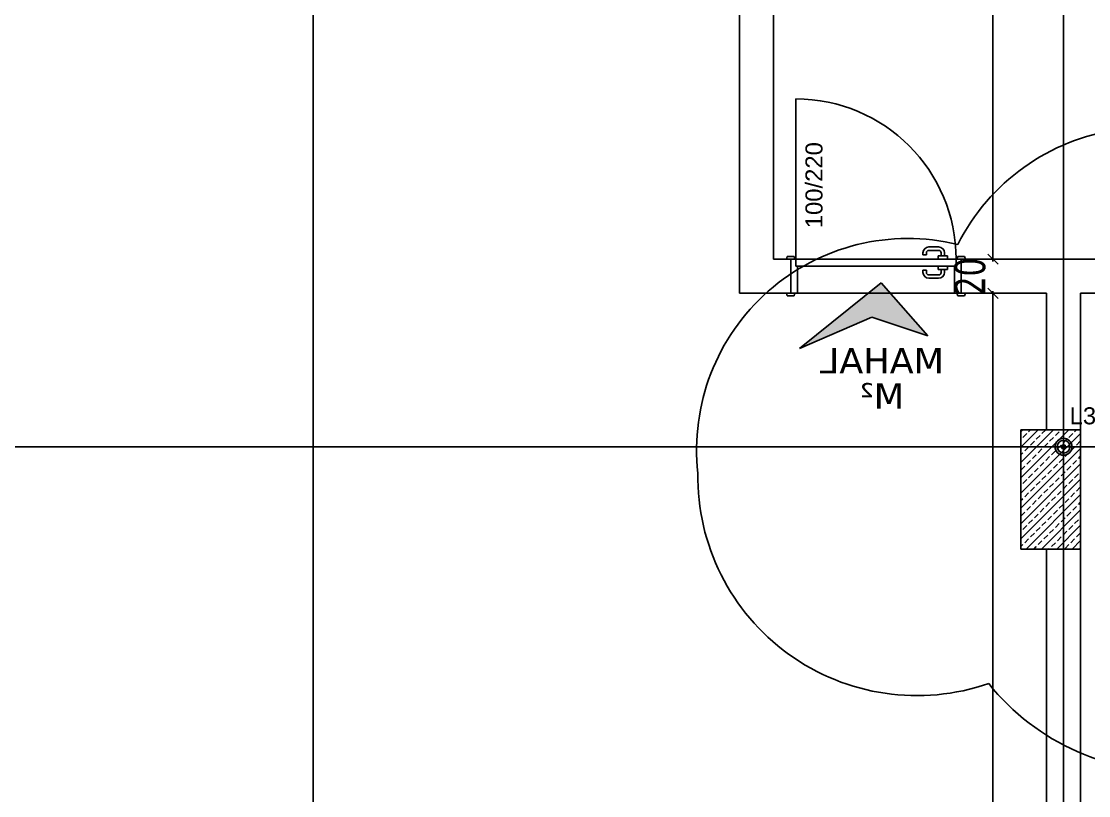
# Model space of a CAD drawing. Header units: millimetres. Extents: x 43168.9 to 43194.6, y -25545.1 to -25543.4.
# Drawn here: x 43170.4267 to 43170.5518, y -25543.9508 to -25543.86 of the extents above; entities that cross this region are included whole.
import ezdxf
from ezdxf.enums import TextEntityAlignment as Align

# ---------------------------------------------------------------- set-up
doc = ezdxf.new("R2010")
doc.units = ezdxf.units.MM
doc.header["$LTSCALE"] = 200
doc.linetypes.add('DASHDOT2', pattern=[0.5, 0.25, -0.125, 0, -0.125])
for name, color, linetype in [('aks_sgh', 5, 'DASHDOT2'), ('dograma_sgh', 43, 'Continuous'), ('duv_sgh', 4, 'Continuous'), ('kolon-b.a_sgh', 6, 'Continuous'), ('olcuic_sgh', 183, 'Continuous'), ('poz_sgh', 12, 'Continuous'), ('tarama-betonarme_sgh', 223, 'Continuous')]:
    doc.layers.add(name, color=color, linetype=linetype)
doc.styles.add('1-200', font='arial.ttf', dxfattribs={"height": 60})
doc.styles.add('dim', font='VERDANA.TTF', dxfattribs={"width": 0.7})
doc.styles.add('text1', font='VERDANA.TTF')
doc.styles.add('text2', font='arial.ttf')

msp = doc.modelspace()

# ---------------------------------------------------------------- hatches: boundary and pattern name
msp.add_hatch(color=251).paths.add_polyline_path([(43170.53296, -25543.89689), (43170.52748, -25543.89068), (43170.5179, -25543.89838), (43170.5264, -25543.89471)])
h = msp.add_hatch(color=256)
edge = h.paths.add_edge_path()
edge.add_arc((43170.54888, -25543.90991), 0.001, 0, 360)
edge = h.paths.add_edge_path(flags=16)
edge.add_arc((43170.54888, -25543.90991), 0.00075, 0, 360)

# ---------------------------------------------------------------- linework, layer by layer
for p, q in [((43170.53647, -25543.88618), (43170.53647, -25543.88618)), ((43170.506, -25543.91301), (43170.506, -25543.91301)), ((43170.5401, -25543.93767), (43170.5401, -25543.93767))]:
    msp.add_line(p, q)
at = {"color": 0, "linetype": 'ByBlock', "lineweight": -2}
for p, q in [((43170.54, -25543.88732), (43170.5412, -25543.88852)), ((43170.54, -25543.88732), (43170.5412, -25543.88852)), ((43170.5412, -25543.89252), (43170.54, -25543.89132)), ((43170.5412, -25543.89252), (43170.54, -25543.89132)), ((43170.54908, -25543.90971), (43170.54868, -25543.90971)), ((43170.54868, -25543.90971), (43170.54868, -25543.91011)), ((43170.54895, -25543.90984), (43170.54881, -25543.90998)), ((43170.54895, -25543.90998), (43170.54881, -25543.90984)), ((43170.54908, -25543.91011), (43170.54908, -25543.90971)), ((43170.54868, -25543.91011), (43170.54908, -25543.91011))]:
    msp.add_line(p, q, dxfattribs=at)
at = {"color": 0}
for p, q in [((43170.52748, -25543.89068), (43170.5179, -25543.89838)), ((43170.53296, -25543.89689), (43170.52748, -25543.89068)), ((43170.5179, -25543.89838), (43170.5264, -25543.89471)), ((43170.5264, -25543.89471), (43170.53296, -25543.89689))]:
    msp.add_line(p, q, dxfattribs=at)
at = {"color": 0, "linetype": 'Continuous', "lineweight": -2}
for radius in [0.001, 0.00075]:
    msp.add_circle((43170.54888, -25543.90991), radius, dxfattribs=at)
for centre, radius, start, end in [((43170.55882, -25543.89751), 0.02505, 43.1257, 153.1257), ((43170.53063, -25543.91027), 0.02478, 76.3629, 186.3629), ((43170.53168, -25543.9134), 0.02569, 179.1328, 289.1328), ((43170.56158, -25543.92047), 0.02752, 218.6894, 328.6894)]:
    msp.add_arc(centre, radius, start, end)
at = {"layer": 'aks_sgh'}
for p, q in [((43170.46088, -25543.74092), (43170.46088, -25544.78992)), ((43170.54888, -25543.74092), (43170.54888, -25544.78992)), ((43171.17088, -25543.90992), (43170.19488, -25543.90992))]:
    msp.add_line(p, q, dxfattribs=at)
at = {"layer": 'dograma_sgh', "color": 145}
msp.add_line((43170.51748, -25543.86912), (43170.51748, -25543.88792), dxfattribs=at)
at = {"layer": 'dograma_sgh'}
for p, q in [((43170.53239, -25543.88742), (43170.53239, -25543.88718)), ((43170.53279, -25543.88742), (43170.53239, -25543.88742)), ((43170.53279, -25543.88718), (43170.53279, -25543.88742)), ((43170.53309, -25543.88648), (43170.53423, -25543.88648)), ((43170.53423, -25543.88688), (43170.53309, -25543.88688)), ((43170.53453, -25543.88752), (43170.53453, -25543.88718)), ((43170.53493, -25543.88718), (43170.53493, -25543.88752)), ((43170.51648, -25543.88762), (43170.51638, -25543.88792)), ((43170.51638, -25543.88792), (43170.51738, -25543.88792)), ((43170.51648, -25543.88762), (43170.51728, -25543.88762)), ((43170.51688, -25543.89192), (43170.51688, -25543.88792)), ((43170.51688, -25543.88792), (43170.51748, -25543.88792)), ((43170.51728, -25543.88762), (43170.51738, -25543.88792)), ((43170.53628, -25543.88792), (43170.51748, -25543.88792)), ((43170.51748, -25543.88792), (43170.51748, -25543.88872)), ((43170.51748, -25543.88792), (43170.51748, -25543.88822)), ((43170.51748, -25543.88822), (43170.51748, -25543.88872)), ((43170.51748, -25543.88872), (43170.53628, -25543.88872)), ((43170.51748, -25543.88872), (43170.51768, -25543.88872)), ((43170.51768, -25543.88872), (43170.51768, -25543.89192)), ((43170.53528, -25543.88752), (43170.53418, -25543.88752)), ((43170.53418, -25543.88752), (43170.53418, -25543.88792)), ((43170.53418, -25543.88912), (43170.53418, -25543.88872)), ((43170.53528, -25543.88792), (43170.53528, -25543.88752)), ((43170.53528, -25543.88872), (43170.53528, -25543.88912)), ((43170.53628, -25543.88872), (43170.53608, -25543.88872)), ((43170.53608, -25543.88872), (43170.53608, -25543.89192)), ((43170.53628, -25543.88872), (43170.53628, -25543.88792)), ((43170.53688, -25543.88792), (43170.53628, -25543.88792)), ((43170.53628, -25543.88792), (43170.53628, -25543.88822)), ((43170.53628, -25543.88822), (43170.53628, -25543.88872)), ((43170.53648, -25543.88762), (43170.53638, -25543.88792)), ((43170.53738, -25543.88792), (43170.53638, -25543.88792)), ((43170.53728, -25543.88762), (43170.53648, -25543.88762)), ((43170.53688, -25543.89192), (43170.53688, -25543.88792)), ((43170.53728, -25543.88762), (43170.53738, -25543.88792)), ((43170.53279, -25543.88922), (43170.53239, -25543.88922)), ((43170.53239, -25543.88922), (43170.53239, -25543.88946)), ((43170.53279, -25543.88946), (43170.53279, -25543.88922)), ((43170.53423, -25543.88976), (43170.53309, -25543.88976)), ((43170.53528, -25543.88912), (43170.53418, -25543.88912)), ((43170.53453, -25543.88912), (43170.53453, -25543.88946)), ((43170.53493, -25543.88946), (43170.53493, -25543.88912)), ((43170.53309, -25543.89016), (43170.53423, -25543.89016)), ((43170.51648, -25543.89222), (43170.51638, -25543.89192)), ((43170.51638, -25543.89192), (43170.51738, -25543.89192)), ((43170.51648, -25543.89222), (43170.51728, -25543.89222)), ((43170.51768, -25543.89192), (43170.51688, -25543.89192)), ((43170.51728, -25543.89222), (43170.51738, -25543.89192)), ((43170.51768, -25543.89192), (43170.53608, -25543.89192)), ((43170.53608, -25543.89192), (43170.53688, -25543.89192)), ((43170.53648, -25543.89222), (43170.53638, -25543.89192)), ((43170.53738, -25543.89192), (43170.53638, -25543.89192)), ((43170.53728, -25543.89222), (43170.53648, -25543.89222)), ((43170.53728, -25543.89222), (43170.53738, -25543.89192))]:
    msp.add_line(p, q, dxfattribs=at)
at = {"layer": 'dograma_sgh', "color": 145}
msp.add_arc((43170.51748, -25543.88792), 0.0188, 0, 90, dxfattribs=at)
at = {"layer": 'dograma_sgh'}
for centre, radius, start, end in [((43170.53309, -25543.88718), 0.0007, 90, 180), ((43170.53309, -25543.88718), 0.0003, 90, 180), ((43170.53423, -25543.88718), 0.0007, 0, 90), ((43170.53423, -25543.88718), 0.0003, 0, 90), ((43170.53309, -25543.88946), 0.0007, 180, 270), ((43170.53309, -25543.88946), 0.0003, 180, 270), ((43170.53423, -25543.88946), 0.0003, 270, 360), ((43170.53423, -25543.88946), 0.0007, 270, 360)]:
    msp.add_arc(centre, radius, start, end, dxfattribs=at)
at = {"layer": 'duv_sgh'}
for p, q in [((43170.51488, -25543.88792), (43170.51488, -25543.83792)), ((43170.51088, -25543.89192), (43170.51088, -25543.84292)), ((43170.51488, -25543.88792), (43170.51688, -25543.88792)), ((43170.51688, -25543.89192), (43170.51688, -25543.88792)), ((43170.53688, -25543.88792), (43170.82088, -25543.88792)), ((43170.53688, -25543.89192), (43170.53688, -25543.88792)), ((43170.51088, -25543.89192), (43170.51688, -25543.89192)), ((43170.53688, -25543.89192), (43170.54688, -25543.89192)), ((43170.54688, -25543.89192), (43170.54688, -25543.90791)), ((43170.55088, -25543.89192), (43170.82088, -25543.89192)), ((43170.55088, -25543.89192), (43170.55088, -25543.90791)), ((43170.54688, -25543.92191), (43170.54688, -25543.96592)), ((43170.55088, -25543.92191), (43170.55088, -25544.09792))]:
    msp.add_line(p, q, dxfattribs=at)
at = {"layer": 'kolon-b.a_sgh'}
for p, q in [((43170.54388, -25543.90791), (43170.55088, -25543.90791)), ((43170.54388, -25543.92191), (43170.54388, -25543.90791)), ((43170.55088, -25543.90791), (43170.55088, -25543.92191)), ((43170.55088, -25543.92191), (43170.54388, -25543.92191))]:
    msp.add_line(p, q, dxfattribs=at)
at = {"layer": 'olcuic_sgh'}
for p, q in [((43170.5406, -25543.88817), (43170.5406, -25543.81506)), ((43170.5406, -25543.88792), (43170.5406, -25543.88672)), ((43170.53888, -25543.88792), (43170.5416, -25543.88792)), ((43170.53888, -25543.88792), (43170.5416, -25543.88792)), ((43170.5446, -25543.89192), (43170.5396, -25543.89192)), ((43170.5446, -25543.89192), (43170.5396, -25543.89192)), ((43170.5406, -25543.89167), (43170.5406, -25544.08417)), ((43170.5406, -25543.89192), (43170.5406, -25543.89312))]:
    msp.add_line(p, q, dxfattribs=at)
at = {"layer": 'tarama-betonarme_sgh'}
for p, q in [((43170.54388, -25543.90815), (43170.54412, -25543.90791)), ((43170.54388, -25543.90995), (43170.54592, -25543.90791)), ((43170.54388, -25543.91174), (43170.54771, -25543.90791)), ((43170.54388, -25543.91354), (43170.54951, -25543.90791)), ((43170.54388, -25543.91534), (43170.55088, -25543.90834)), ((43170.54411, -25543.90882), (43170.54456, -25543.90837)), ((43170.54478, -25543.90815), (43170.54502, -25543.90791)), ((43170.54568, -25543.90904), (43170.54613, -25543.9086)), ((43170.54635, -25543.90837), (43170.5468, -25543.90792)), ((43170.54792, -25543.9086), (43170.54837, -25543.90815)), ((43170.5486, -25543.90792), (43170.54861, -25543.90791)), ((43170.5495, -25543.90882), (43170.54995, -25543.90837)), ((43170.55017, -25543.90815), (43170.55041, -25543.90791)), ((43170.54388, -25543.90905), (43170.54388, -25543.90904)), ((43170.54433, -25543.91039), (43170.54478, -25543.90994)), ((43170.54501, -25543.90972), (43170.54546, -25543.90927)), ((43170.54658, -25543.90994), (43170.54703, -25543.90949)), ((43170.54725, -25543.90927), (43170.5477, -25543.90882)), ((43170.54815, -25543.91017), (43170.5486, -25543.90972)), ((43170.54882, -25543.90949), (43170.54927, -25543.90904)), ((43170.54972, -25543.91039), (43170.55017, -25543.90994)), ((43170.55039, -25543.90972), (43170.55084, -25543.90927)), ((43170.54388, -25543.91713), (43170.55088, -25543.91013)), ((43170.54388, -25543.91085), (43170.54411, -25543.91062)), ((43170.54523, -25543.91129), (43170.54568, -25543.91084)), ((43170.5459, -25543.91062), (43170.54635, -25543.91017)), ((43170.5468, -25543.91151), (43170.54725, -25543.91107)), ((43170.54748, -25543.91084), (43170.54792, -25543.91039)), ((43170.54905, -25543.91107), (43170.5495, -25543.91062)), ((43170.55062, -25543.91129), (43170.55088, -25543.91103)), ((43170.54388, -25543.91893), (43170.55088, -25543.91193)), ((43170.54388, -25543.91264), (43170.54433, -25543.91219)), ((43170.54456, -25543.91196), (43170.54501, -25543.91151)), ((43170.54546, -25543.91286), (43170.5459, -25543.91241)), ((43170.54613, -25543.91219), (43170.54658, -25543.91174)), ((43170.5477, -25543.91241), (43170.54815, -25543.91196)), ((43170.54837, -25543.91174), (43170.54882, -25543.91129)), ((43170.54927, -25543.91264), (43170.54972, -25543.91219)), ((43170.54995, -25543.91196), (43170.55039, -25543.91151)), ((43170.54388, -25543.92072), (43170.55088, -25543.91372)), ((43170.54411, -25543.91421), (43170.54456, -25543.91376)), ((43170.54478, -25543.91354), (43170.54523, -25543.91309)), ((43170.54635, -25543.91376), (43170.5468, -25543.91331)), ((43170.54703, -25543.91309), (43170.54748, -25543.91264)), ((43170.54792, -25543.91398), (43170.54837, -25543.91354)), ((43170.5486, -25543.91331), (43170.54905, -25543.91286)), ((43170.5495, -25543.91421), (43170.54995, -25543.91376)), ((43170.55017, -25543.91354), (43170.55062, -25543.91309)), ((43170.55084, -25543.91286), (43170.55088, -25543.91283)), ((43170.54388, -25543.91444), (43170.54388, -25543.91443)), ((43170.54501, -25543.91511), (43170.54546, -25543.91466)), ((43170.54568, -25543.91443), (43170.54613, -25543.91398)), ((43170.54658, -25543.91533), (43170.54703, -25543.91488)), ((43170.54725, -25543.91466), (43170.5477, -25543.91421)), ((43170.54882, -25543.91488), (43170.54927, -25543.91443)), ((43170.55039, -25543.91511), (43170.55084, -25543.91466)), ((43170.54388, -25543.91623), (43170.54411, -25543.916)), ((43170.54433, -25543.91578), (43170.54478, -25543.91533)), ((43170.54449, -25543.92191), (43170.55088, -25543.91552)), ((43170.54523, -25543.91668), (43170.54568, -25543.91623)), ((43170.5459, -25543.916), (43170.54635, -25543.91556)), ((43170.54748, -25543.91623), (43170.54792, -25543.91578)), ((43170.54815, -25543.91556), (43170.5486, -25543.91511)), ((43170.54905, -25543.91645), (43170.5495, -25543.916)), ((43170.54972, -25543.91578), (43170.55017, -25543.91533)), ((43170.54456, -25543.91735), (43170.54501, -25543.9169)), ((43170.54613, -25543.91758), (43170.54658, -25543.91713)), ((43170.54628, -25543.92191), (43170.55088, -25543.91732)), ((43170.5468, -25543.9169), (43170.54725, -25543.91645)), ((43170.5477, -25543.9178), (43170.54815, -25543.91735)), ((43170.54837, -25543.91713), (43170.54882, -25543.91668)), ((43170.54995, -25543.91735), (43170.55039, -25543.9169)), ((43170.55062, -25543.91668), (43170.55088, -25543.91642)), ((43170.54388, -25543.91803), (43170.54433, -25543.91758)), ((43170.54478, -25543.91892), (43170.54523, -25543.91847)), ((43170.54546, -25543.91825), (43170.5459, -25543.9178)), ((43170.54635, -25543.91915), (43170.5468, -25543.9187)), ((43170.54703, -25543.91847), (43170.54748, -25543.91803)), ((43170.5486, -25543.9187), (43170.54905, -25543.91825)), ((43170.54927, -25543.91803), (43170.54972, -25543.91758)), ((43170.55017, -25543.91892), (43170.55062, -25543.91847)), ((43170.55084, -25543.91825), (43170.55088, -25543.91821)), ((43170.54388, -25543.91983), (43170.54388, -25543.91982)), ((43170.54411, -25543.9196), (43170.54456, -25543.91915)), ((43170.54568, -25543.91982), (43170.54613, -25543.91937)), ((43170.54725, -25543.92005), (43170.5477, -25543.9196)), ((43170.54792, -25543.91937), (43170.54837, -25543.91892)), ((43170.54808, -25543.92191), (43170.55088, -25543.91911)), ((43170.54882, -25543.92027), (43170.54927, -25543.91982)), ((43170.5495, -25543.9196), (43170.54995, -25543.91915)), ((43170.54433, -25543.92117), (43170.54478, -25543.92072)), ((43170.54501, -25543.92049), (43170.54546, -25543.92005)), ((43170.5459, -25543.92139), (43170.54635, -25543.92094)), ((43170.54658, -25543.92072), (43170.54703, -25543.92027)), ((43170.54748, -25543.92162), (43170.54792, -25543.92117)), ((43170.54815, -25543.92094), (43170.5486, -25543.92049)), ((43170.54972, -25543.92117), (43170.55017, -25543.92072)), ((43170.54988, -25543.92191), (43170.55088, -25543.92091)), ((43170.55039, -25543.92049), (43170.55084, -25543.92005)), ((43170.54388, -25543.92162), (43170.54411, -25543.92139)), ((43170.54539, -25543.92191), (43170.54568, -25543.92162)), ((43170.54718, -25543.92191), (43170.54725, -25543.92184)), ((43170.54905, -25543.92184), (43170.5495, -25543.92139)), ((43170.55078, -25543.92191), (43170.55088, -25543.92181))]:
    msp.add_line(p, q, dxfattribs=at)

# ---------------------------------------------------------------- texts
at = {"color": 7, "style": 'text1', "text_generation_flag": 4}
for tag, text, p in [('MAHAL', '', (43170.52757, -25543.89982)), ('M²', 'm²', (43170.52757, -25543.90393))]:
    msp.add_attdef(tag, text=text, height=0.003, rotation=180, dxfattribs=at).set_placement(p, align=Align.MIDDLE)
at = {"layer": 'aks_sgh', "style": '1-200'}
msp.add_text('L3', height=0.002, rotation=0, dxfattribs=at).set_placement((43170.54959, -25543.90728))
at = {"layer": 'olcuic_sgh', "color": 2, "style": 'dim', "width": 0.7}
msp.add_text('20', height=0.0036, rotation=90, dxfattribs=at).set_placement((43170.53969, -25543.89214))
at = {"layer": 'poz_sgh', "style": 'text2'}
msp.add_text('100/220', height=0.002, rotation=90, dxfattribs=at).set_placement((43170.52061, -25543.87924), align=Align.CENTER)

doc.saveas('drawing.dxf')
